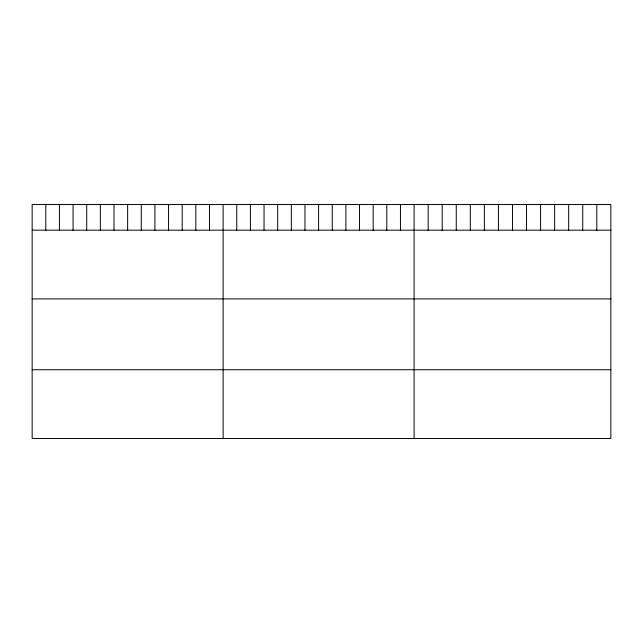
<?xml version="1.0" encoding="UTF-8"?>
<svg xmlns="http://www.w3.org/2000/svg" width="643" height="643" viewBox="0 0 643 643"><rect width="100%" height="100%" fill="white"/><g stroke="black" fill="none" stroke-linecap="round" stroke-linejoin="round"><path stroke-width="0.96" d="M610.85 230.17L610.85 438.47L32.15 438.47L32.15 204.53L610.85 204.53L610.85 230.17L32.15 230.17M32.15 298.907L610.85 298.907M32.15 369.733L610.85 369.733M596.792 204.53L596.792 230.17M582.743 204.53L582.743 230.17M568.685 204.53L568.685 230.17M554.636 204.53L554.636 230.17M540.578 204.53L540.578 230.17M526.529 204.53L526.529 230.17M512.471 204.53L512.471 230.17M498.413 204.53L498.413 230.17M484.364 204.53L484.364 230.17M470.306 204.53L470.306 230.17M456.257 204.53L456.257 230.17M442.199 204.53L442.199 230.17M428.15 204.53L428.15 230.17M414.092 204.53L414.092 438.47M400.452 204.53L400.452 230.17M386.813 204.53L386.813 230.17M373.173 204.53L373.173 230.17M359.525 204.53L359.525 230.17M345.886 204.53L345.886 230.17M332.246 204.53L332.246 230.17M318.606 204.53L318.606 230.17M304.967 204.53L304.967 230.17M291.327 204.53L291.327 230.17M277.688 204.53L277.688 230.17M264.04 204.53L264.04 230.17M250.4 204.53L250.4 230.17M236.761 204.53L236.761 230.17M223.121 204.53L223.121 438.47M209.481 204.53L209.481 230.17M195.842 204.53L195.842 230.17M182.202 204.53L182.202 230.17M168.554 204.53L168.554 230.17M154.915 204.53L154.915 230.17M141.275 204.53L141.275 230.17M127.636 204.53L127.636 230.17M113.996 204.53L113.996 230.17M100.356 204.53L100.356 230.17M86.717 204.53L86.717 230.17M73.069 204.53L73.069 230.17M59.429 204.53L59.429 230.17M45.79 204.53L45.79 230.17"/></g></svg>
